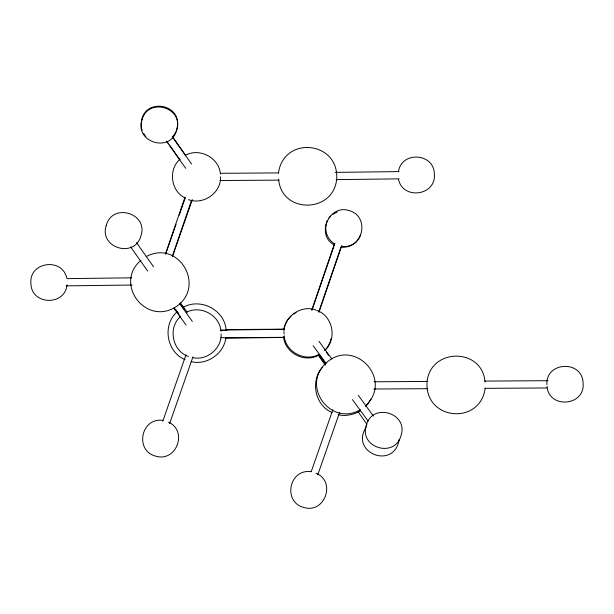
<?xml version="1.0" encoding="UTF-8"?>
<svg xmlns="http://www.w3.org/2000/svg" width="614" height="614" viewBox="0 0 614 614"><rect width="100%" height="100%" fill="white"/><g stroke="black" fill="none" stroke-linecap="round" stroke-linejoin="round"><path stroke-width="0.92" d="M225.898 337.608C224.049 353.748 206.795 365.622 191.054 361.638M283.822 329.503L284.535 325.957L287.344 320.301L291.527 315.558M283.914 331.222C284.673 315.903 301.497 304.736 315.918 309.97M330.877 339.005L330.34 341.66L327.531 347.317L325.136 350.026M278.426 173.102C283.783 135.233 338.882 141.212 336.71 178.751C333.74 213.672 281.189 213.933 278.664 179.257M398.455 171.674C401.387 150.883 434.006 152.955 434.328 173.739C436.715 195.482 403.306 200.509 398.517 179.549M67.033 284.881C64.877 306.302 31.421 305.097 30.93 283.768C28.52 262.009 61.937 256.967 66.742 277.927M399.207 439.409C394.349 470.6 348.929 452.671 366.435 426.799M426.953 382.484C429.923 347.593 482.404 347.324 485.006 381.946M485.237 388.132C480.179 425.402 425.602 420.406 427.022 383.382M327.354 220.388C323.639 228.677 326.679 239.353 334.707 243.881M360.449 235.047C358.016 243.175 349.189 248.064 340.97 247.227M175.957 131.841C187.078 101.663 137.705 95.423 141.504 127.842M165.481 254.012L184.991 197.086M172.342 256.322L191.53 200.325M311.735 310.101L334.338 244.134M312.058 310.078L334.968 243.205M318.904 311.505L340.877 247.381M318.919 312.38L341.821 245.546M165.665 254.004L176.064 224.263M179.211 215.253L185.198 198.13M172.503 256.383L192.366 199.573M162.787 421.189L186.011 354.738M169.641 423.522L192.957 356.834M311.229 471.621L332.88 409.661M317.768 474.852L339.504 412.669M174.253 134.566L175.527 132.517M371.178 398.632L367.771 404.043L365.522 406.491M176.318 312.534C162.15 326.026 166.924 352.213 185.106 359.697M324.576 350.448C337.523 339.266 332.934 315.849 316.724 310.377M180.094 159.118C167.99 169.487 170.753 191.322 185.274 198.023M180.7 316.333C167.683 327.439 172.127 350.886 188.306 356.458M328.851 217.939L330.608 216.028M322.542 367.272C309.986 380.726 314.982 405.539 332.166 412.57M366.22 405.24C393.551 378.27 352.989 336.863 325.497 363.58C301.037 387.089 331.36 426.845 360.479 409.676M172.649 136.492L173.823 135.249M140.982 260.229C113.843 283.338 145.295 325.666 175.42 307.153C206.757 287.083 178.812 238.907 146.17 256.614M332.443 214.486L337.378 211.968M293.784 314.061L296.04 312.564M183.701 307.046C200.993 297.652 225.008 310.346 226.121 330.263M360.065 411.196C353.357 414.596 345.682 416.561 338.245 414.757M318.712 354.623C304.582 361.991 285.341 351.73 284.198 335.728M318.083 355.552C303.945 362.92 284.712 352.666 283.561 336.664M185.981 154.981C200.156 147.705 219.336 158.082 220.38 174.084M186.587 312.196C200.77 304.92 219.942 315.289 220.986 331.299M341.599 246.298C363.572 249.43 370.096 216.082 349.005 210.556C329.219 203.971 315.611 234.985 334.07 244.809M162.925 420.36C140.951 417.228 134.428 450.576 155.519 456.102C176.402 462.664 188.229 430.913 168.489 422.186M311.052 471.69C289.079 468.559 282.555 501.907 303.646 507.433C324.967 514.102 336.426 481.322 315.949 473.217M335.098 172.38L399.054 171.598M336.142 179.626L399.138 178.851M67.018 278.626L131.734 277.827M66.205 285.863L132.056 285.034M220.848 330.094L284.612 329.311M226.098 338.184L284.32 337.447M220.587 173.294L278.81 172.91M219.927 180.508L278.933 180.14M226.059 329.557L284.213 329.188M220.334 330.486L227.011 330.439M220.917 337.723L284.144 337.332M374.187 381.778L427.574 381.447M484.814 381.087L547.818 380.703M373.834 389.023L427.482 388.693M484.86 388.34L546.905 387.964M188.506 199.65C203.411 205.283 221.301 192.819 220.533 176.794M192.65 357.601C206.764 361.017 221.807 348.483 221.14 334.008M144.827 135.241L145.825 136.431M318.927 341.277L331.875 359.044M358.277 395.293L373.389 416.046M313.132 345.636L326.072 363.411M352.474 399.653L368.154 421.173M318.129 354.293L325.443 364.34M180.378 302.871L187.132 312.142M172.212 136.83L191.576 163.999M318.781 354.808L325.397 364.087M166.386 141.151L185.75 168.328M180.716 304.245L181.821 305.795M179.61 303.585L192.328 321.429M175.619 309.54L178.375 313.409L176.187 310.369M173.962 308.121L186.096 325.128M326.333 352.183L328.521 355.291M320.5 356.496L323.77 361.139M318.236 355.107L325.313 365.169M358.162 411.864L366.972 424.381M182.581 306.846L184.215 309.18M136.469 242.553L153.531 266.806M130.582 246.797L147.644 271.05M172.641 136.784L185.712 155.442M319.211 354.877L320.293 356.427M323.555 361.078L325.19 363.404M167.3 141.803L168.389 143.361M169.479 144.919L179.848 159.717M174.345 308.197L180.324 316.732M143.714 133.399L144.459 134.627M141.573 128.664L142.179 130.345M547.043 386.336C548.693 409.331 585.641 406.161 583.07 382.921C582.433 359.911 545.6 361.347 546.89 384.594M283.967 332.128L284.082 333.932M141.98 119.837C134.389 142.325 170.569 153.346 176.702 130.191C184.292 107.703 148.112 96.682 141.98 119.837M106.253 225.445C98.677 247.926 134.911 258.901 140.982 235.738C148.557 213.258 112.324 202.282 106.253 225.445M366.297 425.233C358.722 447.721 394.948 458.689 401.019 435.526C408.594 413.045 372.368 402.078 366.297 425.233"/></g></svg>
